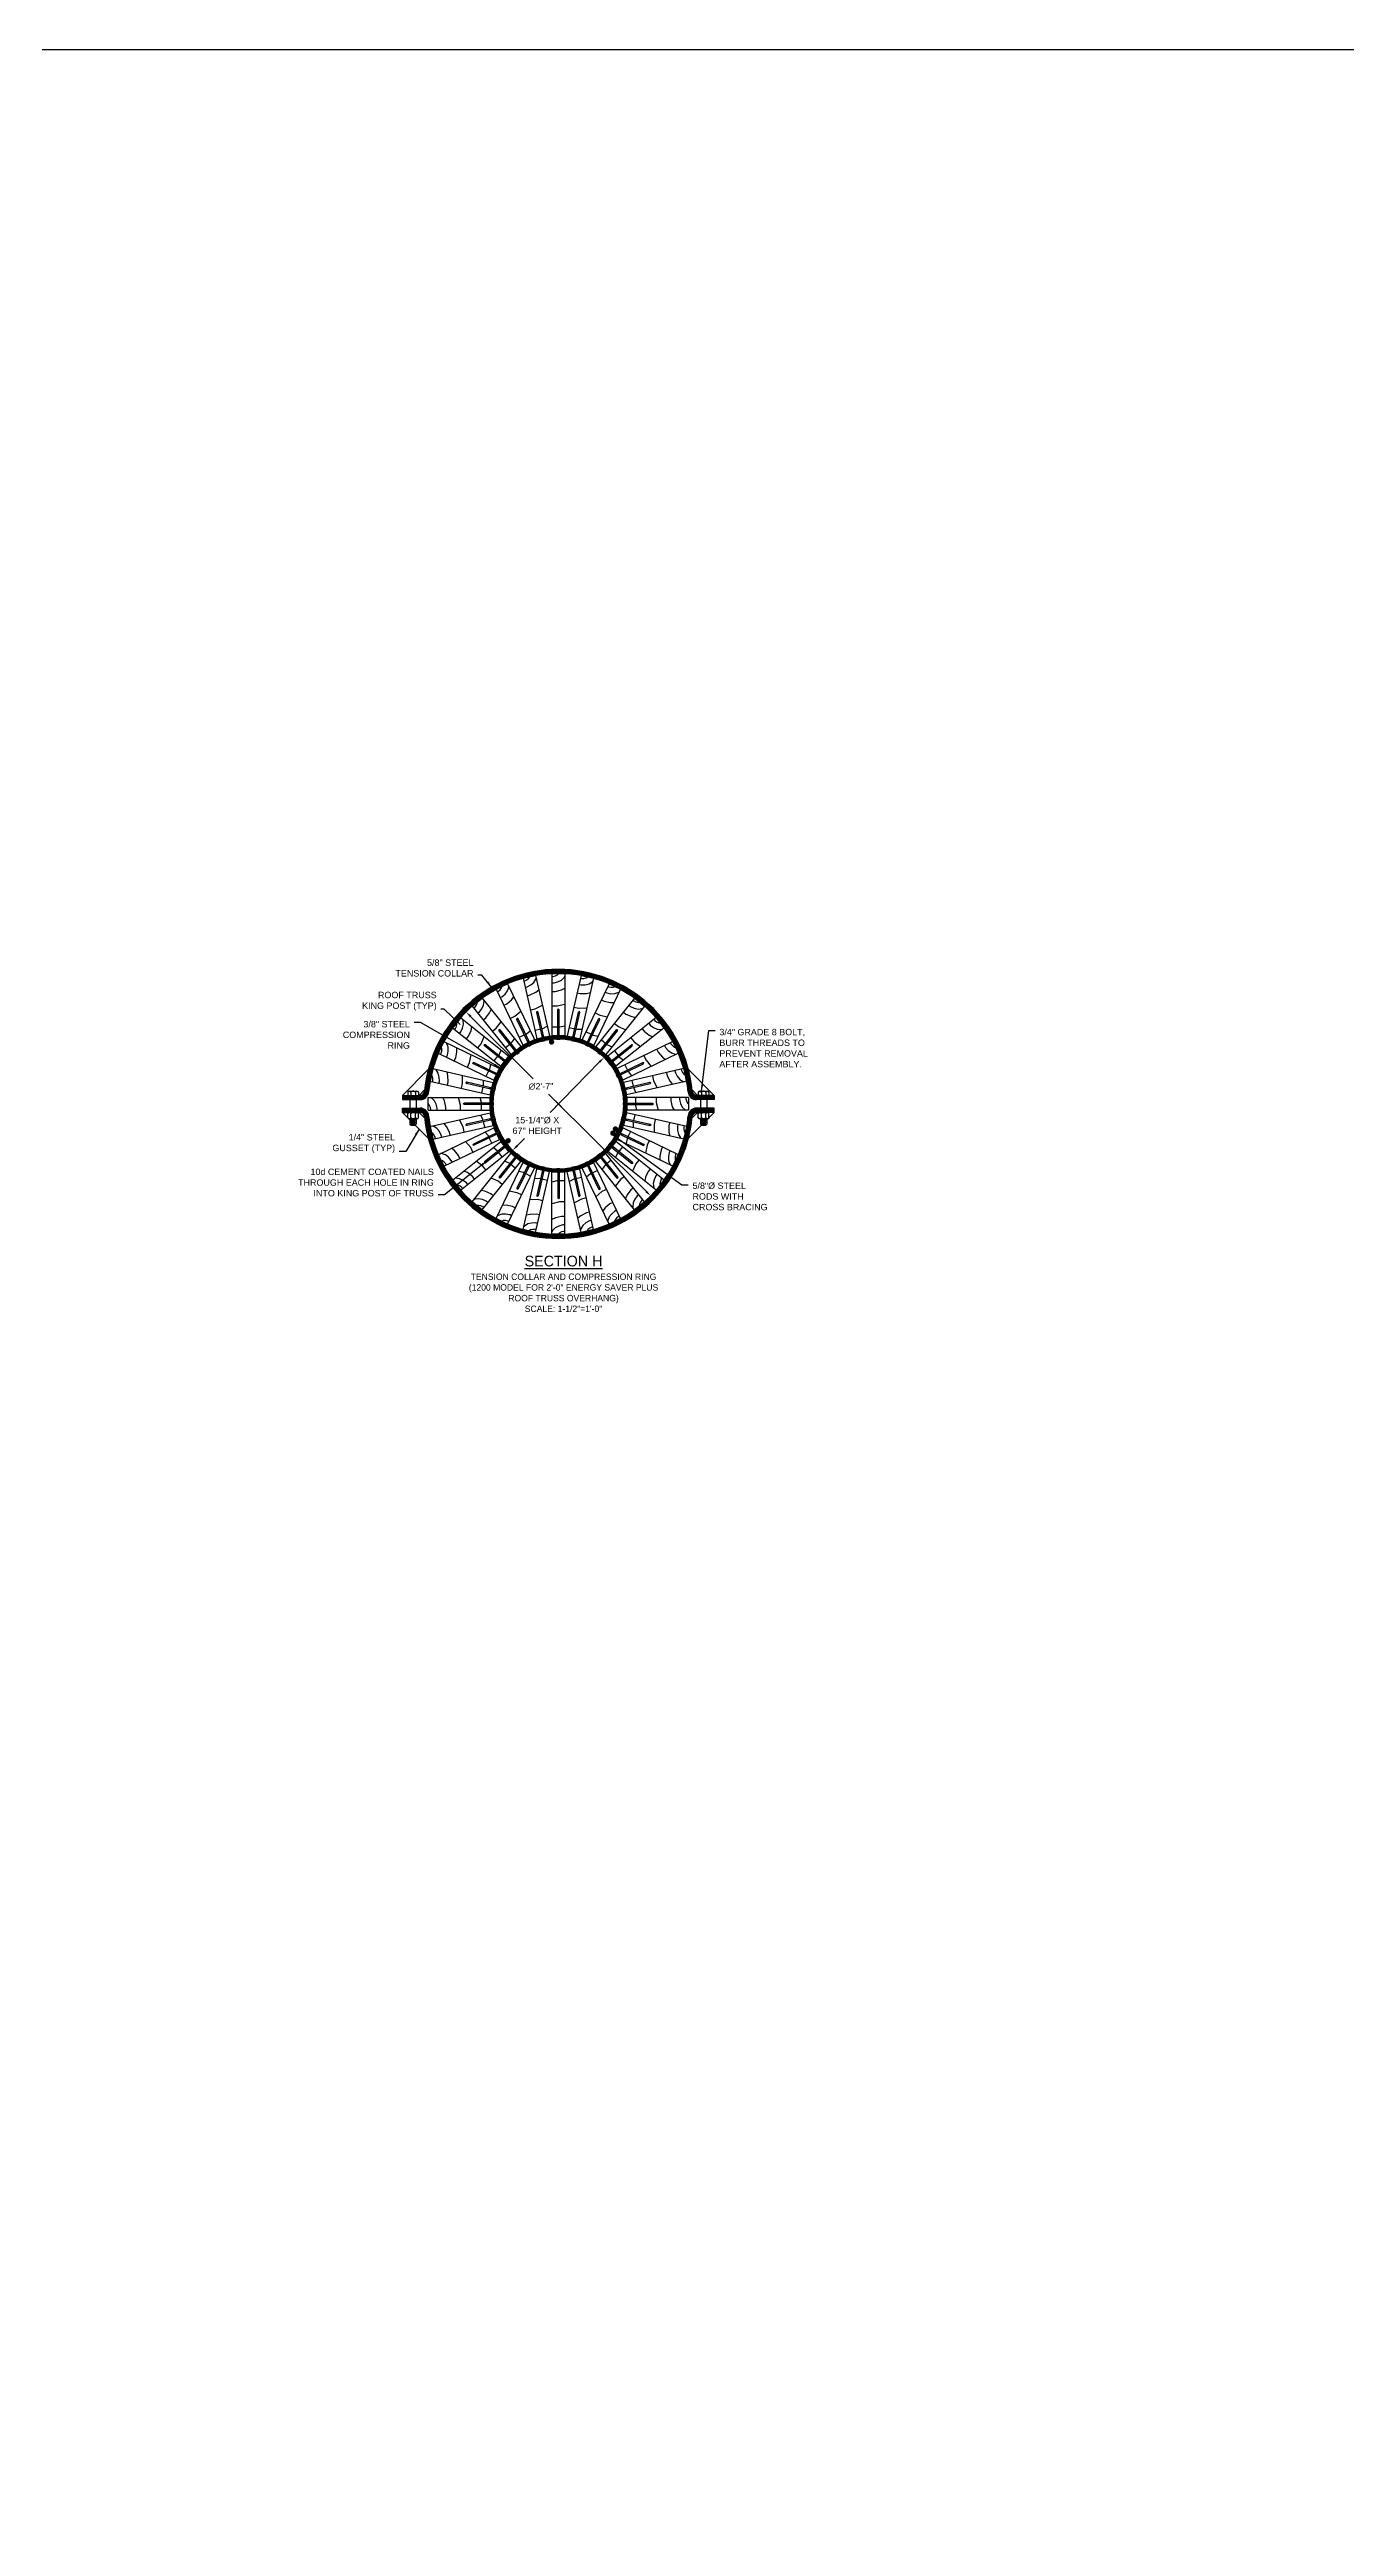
# Model space of a CAD drawing. Header units: inches. Extents: x -1316 to 22433, y -200 to 8737.
# Drawn here: x 6383.1 to 6534.9, y 1099.5 to 1389.4 of the extents above; entities that cross this region are included whole.
import ezdxf

# ---------------------------------------------------------------- set-up
doc = ezdxf.new("R2010")
doc.units = ezdxf.units.IN
doc.header["$LTSCALE"] = 10
doc.header["$MEASUREMENT"] = 0
doc.header["$PDMODE"] = 34
doc.header["$PDSIZE"] = 18
doc.layers.get('0').update_dxf_attribs({"linetype": 'CONTINUOUS'})
doc.layers.get('DefPoints').update_dxf_attribs({"linetype": 'CONTINUOUS'})
for name, color, linetype in [('S-DIMS', 4, 'CONTINUOUS'), ('S-HATCH', 5, 'CONTINUOUS'), ('S-HDWR', 104, 'CONTINUOUS'), ('S-RF-HIP', 4, 'CONTINUOUS'), ('S-RF-INT', 212, 'CONTINUOUS'), ('S-RING', 3, 'CONTINUOUS'), ('S-TC', 40, 'CONTINUOUS'), ('S-TXT', 222, 'CONTINUOUS')]:
    doc.layers.add(name, color=color, linetype=linetype)
doc.layers.add('VIEWPORT', color=14, linetype='CONTINUOUS', plot=False)
doc.styles.add('style1', font='arial.ttf')
doc.styles.add('style2', font='arialbd.ttf')
doc.dimstyles.new('1-1-2', dxfattribs={"dimtxt": 0.75, "dimasz": 0.75, "dimexe": 0.18, "dimexo": 0.5, "dimgap": 0.5, "dimtad": 0, "dimtih": 1, "dimtoh": 1, "dimdec": 4, "dimrnd": 1, "dimzin": 0, "dimdsep": 46, "dimlunit": 4, "dimtxsty": 'style1', "dimcen": 0.09, "dimadec": 0, "dimazin": 0, "dimtfac": 1, "dimtdec": 4, "dimtix": 1, "dimtofl": 0, "dimtmove": 2, "dimatfit": 3, "dimfxl": 1, "dimtolj": 1, "dimtzin": 0, "dimarcsym": 0})

# ---------------------------------------------------------------- blocks, each defined once
blk = doc.blocks.new('3-4NUTSV')
for p, q in [((-0.63, 0.64), (-0.63, 0.11)), ((-0.63, 0.64), (-0.52, 0.75)), ((-0.63, 0.11), (-0.52, 0)), ((-0.52, 0.75), (0.52, 0.75)), ((-0.52, 0), (0.52, 0)), ((-0.26, 0.57), (-0.26, 0.18)), ((0.26, 0.57), (0.26, 0.18)), ((0.62, 0.64), (0.52, 0.75)), ((0.62, 0.11), (0.52, 0)), ((0.62, 0.64), (0.62, 0.11))]:
    blk.add_line(p, q)
for centre, radius, start, end in [((-0.44, 0.57), 0.183, 0, 180), ((-0.44, 0.18), 0.183, 180, 0), ((0, 0.48), 0.275, 19.4712, 160.5288), ((0, 0.27), 0.275, 199.4712, 340.5288), ((0.44, 0.57), 0.183, 0, 180), ((0.44, 0.18), 0.183, 180, 0)]:
    blk.add_arc(centre, radius, start, end)
blk = doc.blocks.new('1000 TC BOLT')
for p, q in [((-0.63, 0.39), (-0.52, 0.5)), ((-0.63, 0.39), (-0.63, 0)), ((-0.63, 0), (0.62, 0)), ((-0.52, 0.5), (0.52, 0.5)), ((-0.26, 0.32), (-0.26, 0)), ((-0.25, 0.5), (0.25, 0.5)), ((0.26, 0.32), (0.26, 0)), ((0.37, 0), (0.37, -2)), ((0.62, 0.39), (0.52, 0.5)), ((0.62, 0.39), (0.62, 0)), ((-0.37, 0), (-0.37, -2)), ((-0.37, -1.88), (0.37, -1.88)), ((-0.37, -2.75), (-0.37, -3.38)), ((-0.37, -2.88), (0.37, -2.88)), ((-0.25, -2), (0.25, -2)), ((-0.25, -2.75), (0.25, -2.75)), ((0.37, -2.75), (0.37, -3.38)), ((-0.37, -3.13), (0.37, -3.13)), ((-0.37, -3.38), (0.37, -3.38)), ((-0.37, -3.38), (-0.25, -3.5)), ((-0.25, -3), (0.25, -3)), ((-0.25, -3.25), (0.25, -3.25)), ((-0.25, -3.5), (0.25, -3.5)), ((0.25, -3.5), (0.37, -3.38))]:
    blk.add_line(p, q)
for centre, radius, start, end in [((-0.44, 0.32), 0.183, 0.0019, 180.0019), ((0, 0.23), 0.275, 19.4731, 160.5307), ((0.44, 0.32), 0.183, 0.0019, 180.0019)]:
    blk.add_arc(centre, radius, start, end)
at = {"rotation": 180.001896521363}
blk.add_blockref('3-4NUTSV', (0, -2), dxfattribs=at)
blk = doc.blocks.new('NAIL')
for p, q in [((0.16, 0.04), (-0.16, 0.04)), ((-0.16, 0.04), (-0.16, 0)), ((-0.16, 0), (0.16, 0)), ((0.08, 0), (0.08, -3.38)), ((0.16, 0), (0.16, 0.04)), ((-0.08, 0), (-0.08, -3.38)), ((-0.05, -0.22), (0.05, -0.22)), ((-0.05, -0.24), (0.05, -0.24)), ((-0.05, -0.27), (0.05, -0.27)), ((-0.05, -0.29), (0.05, -0.29)), ((-0.05, -0.32), (0.05, -0.32)), ((-0.05, -0.34), (0.05, -0.34)), ((-0.05, -0.37), (0.05, -0.37)), ((-0.05, -0.39), (0.05, -0.39)), ((-0.05, -0.47), (0.05, -0.47)), ((-0.05, -0.49), (0.05, -0.49)), ((-0.05, -0.52), (0.05, -0.52)), ((-0.05, -0.54), (0.05, -0.54)), ((-0.05, -0.57), (0.05, -0.57)), ((-0.05, -0.59), (0.05, -0.59)), ((-0.08, -3.38), (0.01, -3.5)), ((0.08, -3.38), (0.01, -3.5)), ((0.01, -3.38), (0.01, -3.5))]:
    blk.add_line(p, q)
for centre, radius, start, end in [((-0.04, -3.39), 0.0448, 15.4209, 164.5774), ((0.04, -3.38), 0.0382, 7.9305, 172.0695)]:
    blk.add_arc(centre, radius, start, end)
blk = doc.blocks.new('*X865')
at = {"color": 0}
for p, q in [((152.81, 101.21), (152.24, 101.07)), ((153.14, 98.76), (152.24, 98.53)), ((152.92, 101.21), (152.81, 101.21)), ((153.73, 101.21), (153.05, 101.21)), ((153.73, 98.76), (153.14, 98.76)), ((152.64, 96.88), (152.24, 96.68)), ((152.62, 95.72), (152.29, 95.39)), ((153.04, 95.93), (152.62, 95.72)), ((153.36, 97.06), (152.64, 96.88)), ((153.5, 96.05), (153.04, 95.93)), ((153.73, 97.06), (153.36, 97.06)), ((153.74, 96.05), (153.5, 96.05)), ((152.29, 95.39), (152.24, 95.29)), ((153.09, 95.11), (152.95, 94.97)), ((153.34, 95.23), (153.09, 95.11)), ((153.6, 95.3), (153.34, 95.23)), ((153.74, 95.3), (153.6, 95.3))]:
    blk.add_line(p, q, dxfattribs=at)
blk = doc.blocks.new('TRUSS KING POST')
for p, q in [((0.75, 7.25), (-0.75, 7.25)), ((-0.75, 0), (-0.75, 7.25)), ((0.75, 0), (0.75, 7.25)), ((0.75, 0), (-0.75, 0))]:
    blk.add_line(p, q)
at = {"layer": 'S-HATCH'}
blk.add_blockref('*X865', (-152.99, -94.97), dxfattribs=at)
blk = doc.blocks.new('*D868')
at = {"layer": 'DefPoints', "color": 0, "transparency": 16777216}
for p in [(6431.86, 1276.76), (6453.46, 1255.23)]:
    blk.add_point(p, dxfattribs=at)
at = {"layer": 'S-DIMS', "color": 0, "lineweight": -2, "transparency": 16777216}
for p, q in [((6432.39, 1276.23), (6439.71, 1268.93)), ((6452.93, 1255.76), (6441.52, 1267.13))]:
    blk.add_line(p, q, dxfattribs=at)
at = {"layer": 'S-DIMS', "color": 0, "transparency": 16777216}
for points in [[(6432.48, 1276.32), (6432.3, 1276.14), (6431.86, 1276.76)], [(6453.02, 1255.84), (6452.84, 1255.67), (6453.46, 1255.23)]]:
    blk.add_solid(points, dxfattribs=at)
at = {"layer": 'S-DIMS', "color": 0, "transparency": 16777216, "insert": (6440.62, 1268.03), "char_height": 0.75, "attachment_point": 5, "style": 'style1'}
blk.add_mtext('\\A1;∅2\'-7"', dxfattribs=at)
blk = doc.blocks.new('*D869')
at = {"layer": 'DefPoints', "color": 0, "transparency": 16777216}
for p in [(6448.01, 1271.43), (6437.32, 1260.55)]:
    blk.add_point(p, dxfattribs=at)
at = {"layer": 'S-DIMS', "color": 0, "lineweight": -2, "transparency": 16777216}
for p, q in [((6447.48, 1270.9), (6441.69, 1265)), ((6437.84, 1261.09), (6438.69, 1261.95))]:
    blk.add_line(p, q, dxfattribs=at)
at = {"layer": 'S-DIMS', "color": 0, "transparency": 16777216}
for points in [[(6447.39, 1270.98), (6447.57, 1270.81), (6448.01, 1271.43)], [(6437.75, 1261.18), (6437.93, 1261), (6437.32, 1260.55)]]:
    blk.add_solid(points, dxfattribs=at)
at = {"layer": 'S-DIMS', "color": 0, "transparency": 16777216, "insert": (6440.19, 1263.47), "char_height": 0.75, "attachment_point": 5, "style": 'style1'}
blk.add_mtext('\\A1;15-1/4"%%C X\\P67" HEIGHT', dxfattribs=at)

msp = doc.modelspace()

# ---------------------------------------------------------------- linework, layer by layer
at = {"layer": 'S-HATCH'}
for points, const_width in [([(6424.41173, 1266.74193), (6426.48111, 1266.74193, 0.387390706), (6427.22791, 1267.4227, -0.911584289), (6458.09556, 1267.4227, 0.387390706), (6458.84235, 1266.74193), (6460.91173, 1266.74193)], 0.5), ([(6439.21581, 1273.0034, 0.052147017), (6437.83974, 1272.13876, 0.052147017)], 0.375), ([(6440.86241, 1273.5944, 0.052147017), (6439.32844, 1273.05764, 0.052147017)], 0.375), ([(6442.59923, 1273.80418, 0.052147017), (6440.98428, 1273.62222, 0.052147017)], 0.375), ([(6444.33919, 1273.62222, 0.052147017), (6442.72423, 1273.80418, 0.052147017)], 0.375), ([(6445.99503, 1273.05764, 0.052147017), (6444.46106, 1273.5944, 0.052147017)], 0.375), ([(6447.48373, 1272.13876, 0.052147017), (6446.10765, 1273.0034, 0.052147017)], 0.375), ([(6436.5149, 1270.81392, 0.052147017), (6435.65026, 1269.43785, 0.052147017)], 0.375), ([(6437.74201, 1272.06082, 0.052147017), (6436.59284, 1270.91165, 0.052147017)], 0.375), ([(6448.73063, 1270.91165, 0.052147017), (6447.58146, 1272.06082, 0.052147017)], 0.375), ([(6449.67321, 1269.43785, 0.052147017), (6448.80856, 1270.81392, 0.052147017)], 0.375), ([(6435.03145, 1267.66938, 0.052147017), (6434.84948, 1266.05443, 0.052147017)], 0.375), ([(6435.59602, 1269.32523, 0.052147017), (6435.05926, 1267.79125, 0.052147017)], 0.375), ([(6450.26421, 1267.79125, 0.052147017), (6449.72745, 1269.32523, 0.052147017)], 0.375), ([(6450.47398, 1266.05443, 0.052147017), (6450.29202, 1267.66938, 0.052147017)], 0.375), ([(6424.41173, 1265.24193), (6426.48111, 1265.24193, -0.387390706), (6427.22791, 1264.56116, 0.911584289), (6458.09556, 1264.56116, -0.387390706), (6458.84235, 1265.24193), (6460.91173, 1265.24193)], 0.5), ([(6434.84948, 1265.92943, 0.052147017), (6435.03145, 1264.31447, 0.052147017)], 0.375), ([(6435.05926, 1264.19261, 0.052147017), (6435.59602, 1262.65863, 0.052147017)], 0.375), ([(6449.72745, 1262.65863, 0.052147017), (6450.26421, 1264.19261, 0.052147017)], 0.375), ([(6450.29202, 1264.31447, 0.052147017), (6450.47398, 1265.92943, 0.052147017)], 0.375), ([(6435.65026, 1262.54601, 0.052147017), (6436.5149, 1261.16993, 0.052147017)], 0.375), ([(6436.59284, 1261.07221, 0.052147017), (6437.74201, 1259.92303, 0.052147017)], 0.375), ([(6447.58146, 1259.92303, 0.052147017), (6448.73063, 1261.07221, 0.052147017)], 0.375), ([(6448.80856, 1261.16993, 0.052147017), (6449.67321, 1262.54601, 0.052147017)], 0.375), ([(6437.83974, 1259.8451, 0.052147017), (6439.21581, 1258.98045, 0.052147017)], 0.375), ([(6439.32844, 1258.92622, 0.052147017), (6440.86241, 1258.38945, 0.052147017)], 0.375), ([(6440.98428, 1258.36164, 0.052147017), (6442.59923, 1258.17968, 0.052147017)], 0.375), ([(6442.72423, 1258.17968, 0.052147017), (6444.33919, 1258.36164, 0.052147017)], 0.375), ([(6444.46106, 1258.38945, 0.052147017), (6445.99503, 1258.92622, 0.052147017)], 0.375), ([(6446.10765, 1258.98045, 0.052147017), (6447.48373, 1259.8451, 0.052147017)], 0.375)]:
    msp.add_lwpolyline(points, format="xyb", dxfattribs=dict(at, const_width=const_width))
for points in [[(6443.01529, 1265.63837), (6442.30818, 1266.34548)], [(6442.30818, 1265.63837), (6443.01529, 1266.34548)]]:
    msp.add_lwpolyline(points, dxfattribs=at)
at = {"layer": 'S-RING', "const_width": 0.3125}
for points in [[(6441.71076, 1273.22661, 1), (6442.02129, 1273.2616, 1)], [(6436.8718, 1261.55102, 1), (6436.68623, 1261.80245, 1)], [(6449.10765, 1262.7101, 1), (6448.98268, 1262.42368, 1)], [(6449.40264, 1263.19815, 1), (6449.27768, 1262.91173, 1)]]:
    msp.add_lwpolyline(points, format="xyb", close=True, dxfattribs=at)
at = {"layer": 'S-RING'}
for radius in [8, 7.625]:
    msp.add_circle((6442.66173, 1265.99193), radius, dxfattribs=at)
at = {"layer": 'S-TC'}
for p, q in [((6424.41173, 1266.99193), (6427.434, 1270.01419)), ((6460.91173, 1266.99193), (6457.88947, 1270.01419)), ((6426.35628, 1266.99193), (6426.99748, 1267.63313)), ((6458.96719, 1266.99193), (6458.32599, 1267.63313)), ((6424.41173, 1264.99193), (6427.434, 1261.96966)), ((6426.35628, 1264.99193), (6426.99748, 1264.35073)), ((6460.91173, 1264.99193), (6457.88947, 1261.96966)), ((6458.96719, 1264.99193), (6458.32599, 1264.35073))]:
    msp.add_line(p, q, dxfattribs=at)
for points in [[(6424.41173, 1266.99193), (6426.48111, 1266.99193)], [(6424.41173, 1266.99193), (6424.41173, 1266.49193)], [(6460.91173, 1266.99193), (6458.84235, 1266.99193)], [(6460.91173, 1266.99193), (6460.91173, 1266.49193)], [(6424.41173, 1266.49193), (6426.48111, 1266.49193)], [(6424.41173, 1265.49195), (6426.48111, 1265.49195)], [(6424.41173, 1264.99195), (6424.41173, 1265.49195)], [(6424.41173, 1264.99195), (6426.48111, 1264.99195)], [(6460.91173, 1266.49193), (6458.84235, 1266.49193)], [(6460.91173, 1265.49195), (6458.84235, 1265.49195)], [(6460.91173, 1264.99195), (6458.84235, 1264.99195)], [(6460.91173, 1264.99195), (6460.91173, 1265.49195)]]:
    msp.add_lwpolyline(points, dxfattribs=at)
for centre, radius, start, end in [((6442.66173, 1265.99193), 15.75, 5.2963809, 174.7036191), ((6442.66173, 1265.99193), 15.25, 5.2963809, 174.7036191), ((6426.48111, 1267.49193), 0.5, 270, 354.7036191), ((6426.48111, 1267.49193), 1, 270, 354.7036191), ((6458.84235, 1267.49193), 1, 185.2963809, 270), ((6458.84235, 1267.49193), 0.5, 185.2963809, 270), ((6426.48111, 1264.49195), 1, 5.2963809, 90), ((6426.48111, 1264.49195), 0.5, 5.2963809, 90), ((6442.66173, 1265.99193), 15.75, 185.2908721, 354.7091279), ((6442.66173, 1265.99193), 15.25, 185.2885017, 354.7114982), ((6458.84235, 1264.49195), 1, 90, 174.7036191), ((6458.84235, 1264.49195), 0.5, 90, 174.7036191)]:
    msp.add_arc(centre, radius, start, end, dxfattribs=at)
at = {"layer": 'VIEWPORT'}
msp.add_lwpolyline([(3201.77316, 1389.39776), (7888.35435, 1389.39776), (7888.35435, 809.58532), (3201.77316, 809.58532)], close=True, dxfattribs=at)

# ---------------------------------------------------------------- block references
at = {"layer": 'S-HDWR'}
for p, rotation in [((6439.35337, 1272.86182), 205.7142857143207), ((6440.96501, 1273.42575), 192.8571428571071), ((6442.66173, 1273.61693), 180), ((6444.35846, 1273.42575), 167.1428571428929), ((6445.9701, 1272.86182), 154.2857142856793), ((6436.70027, 1270.74604), 231.42857142855), ((6437.90762, 1271.95339), 218.5714285714417), ((6447.41584, 1271.95339), 141.4285714285583), ((6448.6232, 1270.74604), 128.57142857145), ((6435.79185, 1269.30029), 244.2857142857489), ((6449.53162, 1269.30029), 115.7142857142511), ((6435.22791, 1267.68865), 257.1428571428813), ((6450.09556, 1267.68865), 102.8571428571186), ((6435.03673, 1265.99193), 270), ((6435.22791, 1264.29521), 282.8571428571187), ((6450.09556, 1264.29521), 77.14285714288133), ((6450.28673, 1265.99193), 90), ((6435.79185, 1262.68356), 295.7142857142511), ((6436.70027, 1261.23782), 308.57142857145), ((6448.6232, 1261.23782), 51.42857142855001), ((6449.53162, 1262.68356), 64.28571428574891), ((6437.90762, 1260.03046), 321.4285714285583), ((6439.35337, 1259.12204), 334.2857142856793), ((6440.96501, 1258.5581), 347.1428571428421), ((6444.35846, 1258.5581), 12.85714285715789), ((6445.9701, 1259.12204), 25.71428571432066), ((6447.41584, 1260.03046), 38.57142857144174)]:
    msp.add_blockref('NAIL', p, dxfattribs=dict(at, rotation=rotation))
for name, p in [('1000 TC BOLT', (6425.66173, 1266.99193)), ('1000 TC BOLT', (6459.66173, 1266.99193)), ('NAIL', (6442.66173, 1258.36693))]:
    msp.add_blockref(name, p, dxfattribs=at)
at = {"layer": 'S-RF-HIP'}
for p, rotation in [((6436.04444, 1279.73288), 205.7142857143207), ((6442.66173, 1281.24323), 180), ((6449.27903, 1279.73288), 154.2857142856793), ((6430.73779, 1275.50096), 231.42857142855), ((6454.58568, 1275.50096), 128.57142857145), ((6427.79281, 1269.38566), 257.1428571428813), ((6457.53065, 1269.38566), 102.8571428571186), ((6427.79281, 1262.59819), 282.8571428571187), ((6457.53065, 1262.59819), 77.14285714288133), ((6430.73779, 1256.4829), 308.57142857145), ((6454.58568, 1256.4829), 51.42857142855001), ((6436.04444, 1252.25098), 334.2857142856793), ((6449.27903, 1252.25098), 25.71428571432066)]:
    msp.add_blockref('TRUSS KING POST', p, dxfattribs=dict(at, rotation=rotation))
msp.add_blockref('TRUSS KING POST', (6442.66173, 1250.74063), dxfattribs=at)
at = {"layer": 'S-RF-INT'}
for p, rotation in [((6439.268, 1280.86085), 192.8571428571071), ((6446.05547, 1280.86085), 167.1428571428929), ((6433.1527, 1277.91588), 218.5714285714417), ((6452.17076, 1277.91588), 141.4285714285583), ((6428.92079, 1272.60922), 244.2857142857489), ((6456.40268, 1272.60922), 115.7142857142511), ((6427.41043, 1265.99193), 270), ((6457.91304, 1265.99193), 90), ((6428.92079, 1259.37464), 295.7142857142511), ((6456.40268, 1259.37464), 64.28571428574891), ((6433.1527, 1254.06798), 321.4285714285583), ((6439.268, 1251.12301), 347.1428571428421), ((6446.05547, 1251.12301), 12.85714285715789), ((6452.17076, 1254.06798), 38.57142857144174)]:
    msp.add_blockref('TRUSS KING POST', p, dxfattribs=dict(at, rotation=rotation))

# ---------------------------------------------------------------- texts
at = {"layer": 'S-TXT', "char_height": 0.75, "style": 'style1'}
for s, insert, attachment_point in [('5/8" STEEL\\PTENSION COLLAR', (6432.72809, 1280.88939), 9), ('ROOF TRUSS\\PKING POST (TYP)', (6428.41493, 1276.88963), 9), ('3/8" STEEL \\PCOMPRESSION\\PRING', (6425.28339, 1275.70366), 3), ('\\A1;3/4" GRADE 8 BOLT,\\PBURR THREADS TO\\PPREVENT REMOVAL\\PAFTER ASSEMBLY.', (6461.5102, 1274.77602), 1), ('\\A1;1/4" STEEL\\PGUSSET (TYP)', (6423.54436, 1260.23605), 9), ('\\A1;10d CEMENT COATED NAILS\\PTHROUGH EACH HOLE IN RING\\PINTO KING POST OF TRUSS', (6428.07989, 1255.15266), 9), ('5/8"%%C STEEL\\PRODS WITH\\PCROSS BRACING', (6458.36653, 1256.79083), 1)]:
    msp.add_mtext(s, dxfattribs=dict(at, insert=insert, attachment_point=attachment_point))
at = {"layer": 'VIEWPORT', "insert": (6443.26816, 1248.22325), "char_height": 0.75, "width": 24.9361631, "attachment_point": 2, "style": 'style2'}
msp.add_mtext('{\\Fae2|c0;\\H1.667x;\\LSECTION H\\H0.5999x;\\l \\PTENSION COLLAR AND COMPRESSION RING\\P(1200 MODEL FOR 2\'-0" ENERGY SAVER PLUS ROOF TRUSS OVERHANG)\\PSCALE: 1-1/2"=1\'-0"}', dxfattribs=at)

# ---------------------------------------------------------------- dimensions: what is measured, and where the dimension line sits
at = {"layer": 'S-DIMS'}
dim = msp.add_diameter_dim_2p(p1=(6453.46342, 1255.22689), p2=(6431.86005, 1276.75697), dimstyle='1-1-2', dxfattribs=at)
dim.commit()
dim.dimension.update_dxf_attribs({"geometry": '*D868', "text_midpoint": (6440.61616, 1268.03056), "dimtype": 163})
dim = msp.add_diameter_dim_2p(p1=(6448.00561, 1271.43101), p2=(6437.31786, 1260.55284), text='15-1/4"%%C X\\P67" HEIGHT', dimstyle='1-1-2', dxfattribs=at)
dim.commit()
dim.dimension.update_dxf_attribs({"geometry": '*D869', "text_midpoint": (6440.18877, 1263.47491), "dimtype": 163})

# ---------------------------------------------------------------- leaders
at = {"layer": 'S-TXT', "annotation_type": 0, "has_hookline": 1}
for points, hookline_direction in [([(6434.84851, 1279.66731), (6433.69462, 1281.07689), (6433.22809, 1281.07689)], 1), ([(6431.17407, 1275.2903), (6429.29948, 1277.07713), (6428.91493, 1277.07713)], 1), ([(6435.86347, 1270.20899), (6426.53339, 1275.51616), (6425.78339, 1275.51616)], 1), ([(6459.41172, 1267.49192), (6460.28511, 1274.58852), (6461.0102, 1274.58852)], 0), ([(6426.36298, 1263.04069), (6424.79436, 1260.42355), (6424.04436, 1260.42355)], 1), ([(6448.98268, 1262.42368), (6457.10038, 1256.53905), (6457.85038, 1256.53905)], 0), ([(6434.35376, 1259.36654), (6429.32989, 1255.34016), (6428.57989, 1255.34016)], 1)]:
    msp.add_leader(points, dimstyle='1-1-2', dxfattribs=dict(at, hookline_direction=hookline_direction))

doc.saveas('drawing.dxf')
